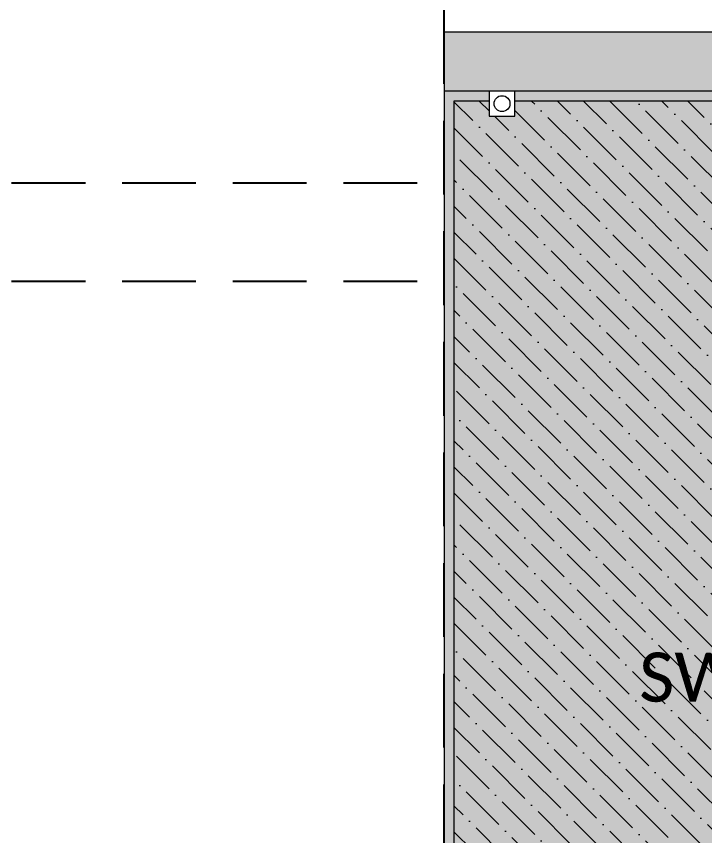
# Model space of a CAD drawing. Header units: millimetres. Extents: x -620 to 19192, y -4765 to 14690.
# Drawn here: x 6540 to 7240, y 6578 to 7411 of the extents above; entities that cross this region are included whole.
import ezdxf

# ---------------------------------------------------------------- set-up
doc = ezdxf.new("R2010")
doc.units = ezdxf.units.MM
doc.header["$LTSCALE"] = 150
doc.linetypes.add('DASHED', pattern=[0.75, 0.5, -0.25])
doc.layers.add('ad-Elevation 10', color=8, linetype='Continuous')
doc.layers.add('ad-Furniture', color=8, linetype='Continuous')
doc.styles.get("Standard").update_dxf_attribs({"font": 'calibril.ttf'})

# ---------------------------------------------------------------- blocks, each defined once
blk = doc.blocks.new('zw$B417')
at = {"layer": 'ad-Furniture', "lineweight": 5, "ltscale": 1.8, "transparency": 33554559}
h = blk.add_hatch(color=256, dxfattribs=at)
h.dxf.hatch_style = 1
h.paths.add_polyline_path([(640, 300), (-640, 300), (-640, 254.25), (-630, 254.25), (-630, 290), (630, 290), (630, 254.25), (640, 254.25)])
h.paths.add_polyline_path([(-630, 227.91), (-640, 227.91), (-640, -227.91), (-630, -227.91)])
h.paths.add_polyline_path([(-630, -254.25), (-640, -254.25), (-640, -300), (640, -300), (640, -254.25), (630, -254.25), (630, -290), (-630, -290)])
h.paths.add_polyline_path([(640, 227.91), (630, 227.91), (630, -227.91), (640, -227.91)])
h = blk.add_hatch(color=256, dxfattribs=at)
h.dxf.hatch_style = 1
h.paths.add_polyline_path([(700, 300), (640, 300), (640, -300), (700, -300)])
h = blk.add_hatch(color=256, dxfattribs=at)
h.dxf.hatch_style = 1
h.paths.add_polyline_path([(630, 227.91), (614.69, 227.91), (614.69, 254.25), (630, 254.25), (630, 290), (-630, 290), (-630, 254.25), (-614.69, 254.25), (-614.69, 227.91), (-630, 227.91), (-630, -227.91), (-614.69, -227.91), (-614.69, -254.25), (-630, -254.25), (-630, -290), (630, -290), (630, -254.25), (614.69, -254.25), (614.69, -227.91), (630, -227.91)])
at = {"layer": 'ad-Furniture', "lineweight": 5, "ltscale": 0.1, "transparency": 33554585}
h = blk.add_hatch(dxfattribs=at)
h.set_pattern_fill('ANSI36', color=256, scale=150)
h.set_pattern_definition([(45, (-630, -90), (9.9437, 36.4602), [46.875, -9.375, 0, -9.375])])
h.paths.add_polyline_path([(-630, -227.91), (-614.69, -227.91), (-614.69, -254.25), (-630, -254.25), (-630, -290), (630, -290), (630, -54.25), (614.69, -54.25), (614.69, -27.91), (630, -27.91), (630, 227.91), (614.69, 227.91), (614.69, 254.25), (630, 254.25), (630, 290), (-630, 290), (-630, 254.25), (-614.69, 254.25), (-614.69, 227.91), (-630, 227.91)])
at = {"layer": 'ad-Furniture', "lineweight": 13, "ltscale": 1.8}
for p, q in [((700, 300), (-700, 300)), ((640, -300), (640, 300)), ((700, -300), (700, 300))]:
    blk.add_line(p, q, dxfattribs=at)
at = {"layer": 'ad-Furniture', "lineweight": 5, "ltscale": 1.8}
for points in [[(630, 254.25), (630, 290), (-630, 290), (-630, 254.25)], [(630, -227.91), (630, 227.91)]]:
    blk.add_lwpolyline(points, dxfattribs=at)
blk.add_lwpolyline([(640, 254.25), (614.69, 254.25), (614.69, 227.91), (640, 227.91)], close=True, dxfattribs=at)
blk.add_circle((627.34, 241.08), 8.08, dxfattribs=at)
at = {"layer": 'ad-Furniture', "insert": (43.83, -10.46), "char_height": 50, "width": 284.4627, "attachment_point": 5, "rotation": 270}
blk.add_mtext('SWING', dxfattribs=at)
blk = doc.blocks.new('zw$DAD3')
at = {"layer": 'ad-Elevation 10', "linetype": 'DASHED'}
blk.add_lwpolyline([(0, -2980), (3365, -2980), (3365, 0), (0, 0)], close=True, dxfattribs=at)
for points in [[(0, -943.33), (3365, -943.33)], [(0, -1043.33), (3365, -1043.33)]]:
    blk.add_lwpolyline(points, dxfattribs=at)
blk = doc.blocks.new('zw$D46D')
at = {"layer": 'ad-Furniture', "rotation": 90}
blk.add_blockref('zw$B417', (7275, 6695), dxfattribs=at)
at = {"layer": 'ad-Furniture'}
blk.add_blockref('zw$DAD3', (3610, 8185), dxfattribs=at)

msp = doc.modelspace()

# ---------------------------------------------------------------- block references
at = {"layer": 'ad-Furniture'}
msp.add_blockref('zw$D46D', (0, 0), dxfattribs=at)

doc.saveas('drawing.dxf')
